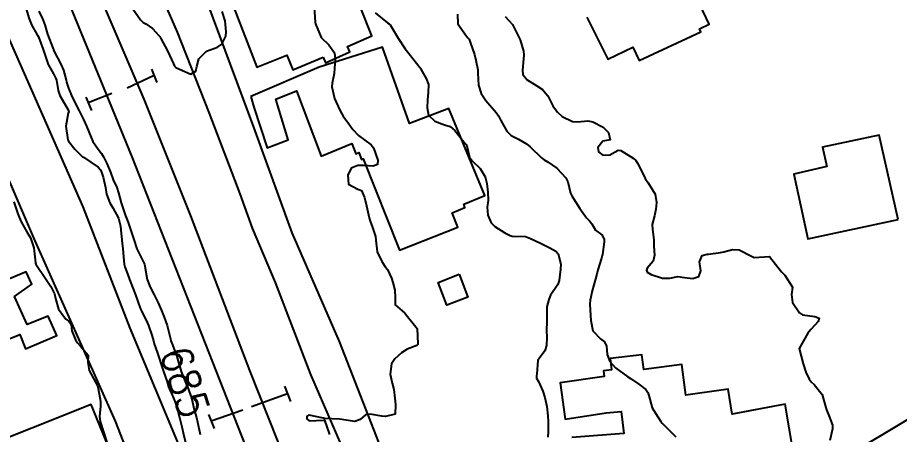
# Model space of a CAD drawing. Header units: metres. Extents: x 292545 to 299085, y 7450245 to 7463078.
# Drawn here: x 296906.6 to 297021.9, y 7453862.3 to 7453916.9 of the extents above; entities that cross this region are included whole.
import ezdxf
from ezdxf.enums import TextEntityAlignment as Align

# ---------------------------------------------------------------- set-up
doc = ezdxf.new("R2010")
doc.units = ezdxf.units.M
doc.linetypes.add('CONTINUO', pattern=[0])
for name, color, linetype in [('Cotas', 45, 'Continuous'), ('Curvas de Nivel 1m', 11, 'Continuous'), ('Curvas de Nivel 5m', 15, 'Continuous'), ('Edificações', 30, 'Continuous'), ('Linha Férrea', 20, 'Continuous'), ('Pórtico', 62, 'Continuous'), ('TEXTO', 45, 'Continuous'), ('Vias Primárias', 230, 'Continuous')]:
    doc.layers.add(name, color=color, linetype=linetype)
doc.styles.add('Style-STANDARD', font='STANDARD.shx')

msp = doc.modelspace()

# ---------------------------------------------------------------- linework, layer by layer
at = {"layer": 'Curvas de Nivel 1m', "flags": 128}
for points, elevation in [([(296907.5, 7453918.58), (296908.09, 7453916.71), (296908.45, 7453915.84), (296909.09, 7453914.7), (296909.18, 7453914.57), (296909.31, 7453914.32), (296909.93, 7453912.69), (296910.21, 7453911.76), (296910.56, 7453910.69), (296911.25, 7453909.5), (296911.55, 7453908.98), (296911.64, 7453908.67), (296911.86, 7453907.3), (296912.09, 7453906.67), (296913.19, 7453904.75), (296913.25, 7453904.65), (296913.27, 7453904.57), (296913.19, 7453904.32), (296912.88, 7453902.65), (296913.15, 7453900.86), (296913.23, 7453900.66), (296914.08, 7453899.6), (296915.07, 7453898.63), (296915.1, 7453898.61), (296915.12, 7453898.6), (296915.18, 7453898.58), (296917.11, 7453897.25), (296917.41, 7453896.91), (296917.55, 7453896.6), (296917.76, 7453895.93), (296918.07, 7453894.6), (296918.21, 7453893.74), (296918.64, 7453892.59), (296919.04, 7453891.95), (296919.76, 7453890.57), (296920.03, 7453889.55), (296920.11, 7453888.57), (296920.25, 7453887.31), (296920.35, 7453886.57), (296920.47, 7453885.05), (296920.5, 7453884.57), (296920.59, 7453884.2), (296920.94, 7453883.27), (296921.21, 7453882.56), (296921.69, 7453881.32), (296921.99, 7453880.55), (296922.63, 7453878.8), (296922.73, 7453878.54), (296922.88, 7453878.22), (296923.45, 7453877.11), (296923.69, 7453876.53), (296924.13, 7453875.24), (296924.35, 7453874.52), (296924.46, 7453874.14), (296924.82, 7453873.02), (296925, 7453872.51), (296925.46, 7453871.17), (296925.67, 7453870.51), (296926.15, 7453869.12), (296926.32, 7453868.5), (296926.43, 7453868.16), (296926.75, 7453867.52), (296927.19, 7453866.49), (296927.39, 7453865.82), (296927.77, 7453864.48), (296928.12, 7453863.05), (296928.23, 7453862.47), (296928.67, 7453860.66)], 686), ([(296921.36, 7453918.46), (296922.65, 7453916.54), (296923.01, 7453916.21), (296923.33, 7453916.03), (296924.23, 7453915.43), (296925.07, 7453914.51), (296925.17, 7453914.37), (296925.31, 7453914.13), (296926.19, 7453912.5), (296926.97, 7453910.79), (296927.11, 7453910.49), (296927.26, 7453910.3), (296928.55, 7453909.76), (296929.25, 7453909.45), (296929.88, 7453909.83), (296930.04, 7453910.45), (296930.27, 7453911.46), (296931.29, 7453912.44), (296932.73, 7453912.99), (296933.3, 7453913.37), (296933.81, 7453914.41), (296933.88, 7453914.98), (296933.73, 7453916.41), (296933.35, 7453917.67)], 684), ([(296945.36, 7453918.27), (296945.52, 7453916.27), (296945.55, 7453916.05), (296946.31, 7453914.26), (296947.3, 7453913.27), (296948.03, 7453912.24), (296948.11, 7453911.41), (296948.04, 7453910.24), (296947.98, 7453909.52), (296947.73, 7453908.25), (296947.7, 7453907.78), (296948.04, 7453906.24), (296948.72, 7453904.71), (296949, 7453904.23), (296949.19, 7453903.94), (296949.91, 7453902.95), (296950.44, 7453902.21), (296951.16, 7453901.4), (296952.85, 7453900.18), (296953.14, 7453899.81), (296953.72, 7453898.17), (296953.67, 7453897.62), (296953.11, 7453897.41), (296951.85, 7453897.46), (296951.11, 7453897.48), (296950.2, 7453897.12), (296949.78, 7453896.22), (296949.89, 7453895.03), (296951.07, 7453894.39), (296951.55, 7453894.2), (296951.95, 7453893.3), (296952.24, 7453892.19), (296952.58, 7453890.64), (296952.7, 7453890.18), (296953.01, 7453889.35), (296953.4, 7453888.18), (296953.45, 7453887.72), (296953.64, 7453886.17), (296954.24, 7453884.89), (296954.72, 7453884.16), (296954.95, 7453883.84), (296955.51, 7453882.72), (296955.67, 7453882.15), (296955.92, 7453881.15), (296955.97, 7453880.14), (296955.98, 7453879.23), (296956.89, 7453878.46), (296957.26, 7453878.13), (296958.86, 7453876.11), (296958.95, 7453874.11), (296958.93, 7453874.01), (296958.83, 7453873.9), (296957.53, 7453873.42), (296956.82, 7453872.96), (296955.92, 7453872.14), (296955.48, 7453871.48), (296955.33, 7453870.15), (296955.58, 7453868.96), (296955.78, 7453868.15), (296955.91, 7453866.99), (296956.02, 7453866.15), (296955.96, 7453864.91), (296954.72, 7453864.58), (296954.23, 7453864.66), (296952.72, 7453864.89), (296952.11, 7453864.8), (296951.4, 7453864.2), (296950.71, 7453863.96), (296948.71, 7453864.23), (296946.71, 7453864.35), (296946.59, 7453864.37), (296944.72, 7453864.76), (296944.4, 7453864.6), (296944.42, 7453864.28), (296944.71, 7453864.04), (296946.6, 7453864.14), (296946.71, 7453864.1), (296947.39, 7453862.24)], 684), ([(296953.35, 7453917.46), (296954.97, 7453916.16), (296955.21, 7453916.03), (296955.33, 7453915.91), (296956.37, 7453914.14), (296957.29, 7453912.76), (296957.79, 7453912.12), (296959.26, 7453910.26), (296959.32, 7453910.17), (296959.34, 7453910.11), (296960.01, 7453908.86), (296960.34, 7453908.09), (296960.29, 7453907.03), (296960.22, 7453906.09), (296960.16, 7453905.05), (296960.35, 7453904.09), (296961.18, 7453903.27), (296962.42, 7453902.82), (296963.17, 7453902.57), (296963.76, 7453902.05), (296965.15, 7453900.36), (296965.29, 7453900.19), (296965.37, 7453900.04), (296965.68, 7453898.58), (296966.1, 7453898.03), (296967.11, 7453897.08), (296967.73, 7453896), (296967.97, 7453895.11), (296968.1, 7453894), (296968.16, 7453892.9), (296968.03, 7453892), (296968.08, 7453890.96), (296968.54, 7453889.99), (296969.02, 7453889.51), (296970.34, 7453888.64), (296971.01, 7453888.29), (296971.28, 7453888.24), (296973.01, 7453888.16), (296973.68, 7453887.93), (296974.99, 7453887.3), (296976.2, 7453886.7), (296976.98, 7453886.24), (296977.32, 7453885.89), (296977.63, 7453884.56), (296977.61, 7453883.89), (296977.45, 7453882.4), (296977.28, 7453881.89), (296976.92, 7453881.35), (296976.32, 7453880.5), (296976.08, 7453879.91), (296975.84, 7453878.96), (296975.8, 7453877.91), (296975.8, 7453876.98), (296975.79, 7453875.91), (296975.82, 7453874.94), (296975.77, 7453873.91), (296975.56, 7453873.18), (296974.82, 7453872.19), (296974.68, 7453872.05), (296974.65, 7453871.92), (296974.5, 7453870.21), (296974.45, 7453869.92), (296974.46, 7453869.6), (296974.77, 7453869.08), (296975.31, 7453867.91), (296975.56, 7453867.11), (296975.8, 7453865.91), (296975.95, 7453864.68), (296976, 7453863.91), (296975.99, 7453862.62), (296975.96, 7453861.91)], 683), ([(296964.11, 7453917.29), (296964.19, 7453916.05), (296965.32, 7453914.42), (296965.5, 7453914.22), (296965.64, 7453914.04), (296965.82, 7453913.51), (296966.34, 7453912.02), (296966.54, 7453911.29), (296966.78, 7453910.02), (296966.8, 7453909.56), (296966.88, 7453908.02), (296967.23, 7453906.93), (296967.85, 7453906), (296969.2, 7453904.41), (296969.48, 7453903.99), (296969.78, 7453903.39), (296970.59, 7453901.98), (296971.16, 7453901.43), (296972.1, 7453900.91), (296973.15, 7453900.3), (296973.62, 7453899.94), (296975.13, 7453898.48), (296975.45, 7453898.24), (296976, 7453897.91), (296977.11, 7453897.12), (296978.3, 7453895.88), (296978.55, 7453895.35), (296978.91, 7453893.87), (296979.07, 7453893.51), (296980.15, 7453891.86), (296981.03, 7453890.62), (296981.4, 7453890.22), (296981.71, 7453889.84), (296982.19, 7453889.01), (296983.01, 7453888.38), (296983.32, 7453887.82), (296983.34, 7453887.48), (296983.11, 7453885.82), (296983.08, 7453885.71), (296982.97, 7453885.32), (296982.51, 7453883.83), (296982.35, 7453883.23), (296981.98, 7453881.84), (296981.73, 7453881.04), (296981.47, 7453879.84), (296981.44, 7453879.3), (296981.52, 7453877.84), (296981.56, 7453877.16), (296981.84, 7453875.84), (296982.84, 7453874.79), (296983.38, 7453874.36), (296983.61, 7453873.82), (296983.73, 7453872.73), (296984.08, 7453871.81), (296984.8, 7453870.96), (296986.43, 7453869.78), (296986.78, 7453869.56), (296987.85, 7453868.84), (296988.77, 7453868.14), (296989.03, 7453867.75), (296989.15, 7453867.36), (296989.61, 7453865.75), (296990.03, 7453865.04), (296990.72, 7453863.96), (296990.89, 7453863.73), (296992.7, 7453861.95)], 682), ([(296970.36, 7453916.99), (296971.33, 7453915.96), (296972.35, 7453913.95), (296972.77, 7453912.47), (296972.81, 7453911.95), (296972.78, 7453911.45), (296972.62, 7453909.95), (296972.69, 7453909.38), (296973.25, 7453908.7), (296974.53, 7453907.93), (296975.24, 7453907.45), (296975.94, 7453906.62), (296976.3, 7453905.9), (296976.6, 7453905.29), (296977.2, 7453904.46), (296977.83, 7453903.88), (296979.18, 7453903.23), (296979.84, 7453903.21), (296981.18, 7453903.32), (296981.84, 7453903.19), (296983.17, 7453902.52), (296983.89, 7453901.81), (296984.11, 7453900.86), (296983.15, 7453900.66), (296982.49, 7453899.83), (296982.56, 7453899.26), (296983.13, 7453898.83), (296984.06, 7453898.88), (296985.14, 7453899.5), (296985.49, 7453899.45), (296987.13, 7453898.43), (296987.48, 7453898.13), (296987.68, 7453897.77), (296988.33, 7453896.53), (296988.7, 7453895.76), (296988.84, 7453895.5), (296989.09, 7453895.22), (296989.99, 7453893.74), (296990.15, 7453892.64), (296990.08, 7453891.74), (296989.89, 7453890.89), (296989.61, 7453889.74), (296989.63, 7453889.13), (296989.81, 7453887.74), (296989.82, 7453886.92), (296989.89, 7453885.74), (296989.75, 7453884.96), (296988.96, 7453884.04), (296988.84, 7453883.75), (296988.95, 7453883.5), (296989.49, 7453883.2), (296990.94, 7453882.71), (296991.92, 7453882.74), (296992.94, 7453882.92), (296993.82, 7453882.82), (296994.94, 7453882.66), (296995.69, 7453882.93), (296995.96, 7453883.67), (296995.8, 7453884.84), (296996.14, 7453885.67), (296996.79, 7453885.85), (296996.98, 7453885.87), (296998.55, 7453886.07), (296998.98, 7453886.19), (297000.13, 7453886.48), (297000.99, 7453886.43), (297002.6, 7453885.59), (297002.97, 7453885.42), (297004.97, 7453885.56), (297006.53, 7453883.54), (297006.95, 7453883.1), (297007.97, 7453881.53), (297007.84, 7453880.6), (297007.96, 7453879.53), (297008.89, 7453878.16), (297009.29, 7453877.92), (297010.88, 7453877.69), (297011.45, 7453877.48), (297011.33, 7453877.03), (297010.87, 7453876.55), (297010.36, 7453876), (297009.95, 7453875.5), (297008.83, 7453873.52), (297009.36, 7453871.51), (297009.71, 7453870.42), (297010.14, 7453869.5), (297010.42, 7453869.14), (297010.78, 7453868.81), (297011.83, 7453867.48), (297012.3, 7453865.91), (297012.41, 7453865.47), (297012.73, 7453864.75), (297013.18, 7453863.47), (297013.18, 7453862.99), (297012.87, 7453861.47)], 681), ([(296906.08, 7453892.74), (296906.61, 7453891.16), (296906.76, 7453890.73), (296907.02, 7453890.1), (296907.83, 7453888.72), (296908.28, 7453888), (296908.71, 7453886.7), (296908.9, 7453884.75), (296908.91, 7453884.7), (296908.92, 7453884.67), (296908.95, 7453884.57), (296910.23, 7453882.69), (296910.92, 7453881.62), (296911.38, 7453880.68), (296911.51, 7453880.07), (296911.94, 7453878.67), (296912.87, 7453877.36), (296913.29, 7453877.07), (296913.6, 7453876.65), (296913.66, 7453875.84), (296914.13, 7453874.64), (296914.43, 7453874.24), (296914.82, 7453873.83), (296915.81, 7453872.62), (296915.75, 7453871.67), (296915.93, 7453870.62), (296916.77, 7453869.08), (296917.02, 7453868.61), (296917.12, 7453868.25), (296917.4, 7453866.6), (296917.4, 7453865.94), (296917.27, 7453864.6), (296917.37, 7453863.94), (296917.81, 7453862.6), (296918.32, 7453860.95)], 687)]:
    msp.add_lwpolyline(points, dxfattribs=dict(at, elevation=elevation))
at = {"layer": 'Curvas de Nivel 5m', "elevation": 685, "flags": 128}
msp.add_lwpolyline([(296909.35, 7453917.68), (296909.85, 7453916.69), (296910.12, 7453915.89), (296910.5, 7453914.69), (296911.23, 7453912.75), (296911.25, 7453912.68), (296911.29, 7453912.59), (296912.28, 7453910.66), (296912.58, 7453909.98), (296912.92, 7453908.65), (296912.98, 7453908.39), (296913.23, 7453907.6), (296913.62, 7453906.65), (296914.02, 7453905.83), (296914.64, 7453904.64), (296915.18, 7453903.5), (296915.59, 7453902.63), (296915.9, 7453901.89), (296916.43, 7453900.62), (296917.13, 7453899.62), (296917.56, 7453899.04), (296917.81, 7453898.6), (296918.26, 7453897.74), (296918.72, 7453896.59), (296919.09, 7453895.6), (296919.54, 7453894.58), (296919.76, 7453893.88), (296920.13, 7453892.57), (296920.7, 7453890.89), (296920.82, 7453890.56), (296921.02, 7453890.01), (296921.53, 7453888.55), (296921.77, 7453887.78), (296922.18, 7453886.55), (296922.96, 7453885), (296923.16, 7453884.54), (296923.44, 7453883.03), (296923.54, 7453882.53), (296923.92, 7453881.52), (296924.43, 7453880.52), (296924.9, 7453879.59), (296925.39, 7453878.5), (296925.74, 7453877.63), (296926.12, 7453876.5), (296926.57, 7453874.76), (296926.64, 7453874.49), (296926.83, 7453873.98), (296927.4, 7453872.48), (296927.63, 7453871.66), (296927.97, 7453870.48), (296928.76, 7453868.53), (296928.79, 7453868.47), (296929.33, 7453867.04), (296929.47, 7453866.46), (296929.69, 7453865.49), (296929.97, 7453864.45), (296930.12, 7453863.86), (296930.41, 7453862.44), (296930.48, 7453862.23)], dxfattribs=at)
at = {"layer": 'Edificações'}
for points in [[(296946.56, 7453911.69), (296946.87, 7453910.94), (296950.05, 7453912.36), (296949.75, 7453913.08), (296952.94, 7453914.45), (296948.34, 7453926.04), (296934.08, 7453920.25), (296937.89, 7453910.38), (296941.82, 7453911.92), (296942.57, 7453910.02), (296946.56, 7453911.69)], [(296937.1, 7453906.52), (296937.49, 7453905.11), (296939.22, 7453899.81), (296941.96, 7453900.83), (296940.37, 7453906.19), (296943.07, 7453907.25), (296946.28, 7453898.7), (296950.31, 7453900.34), (296950.84, 7453899.02), (296951.23, 7453899.17), (296951.59, 7453898.26), (296951.77, 7453898.35), (296956.55, 7453886.37), (296964.16, 7453889.38), (296963.44, 7453891.28), (296965.11, 7453891.98), (296964.95, 7453892.41), (296967.71, 7453893.53), (296963, 7453904.94), (296957.85, 7453903), (296954.31, 7453912.99), (296946.04, 7453910.36)], [(296964.37, 7453883.23), (296965.48, 7453880.21), (296962.72, 7453879.18), (296961.62, 7453882.16)]]:
    msp.add_lwpolyline(points, close=True, dxfattribs=at)
for points in [[(296981.06, 7453916.93), (296983.79, 7453911.42), (296987.06, 7453912.97), (296987.89, 7453911.24), (296995.98, 7453914.98), (296995.78, 7453915.38), (296997.04, 7453915.99), (296995.83, 7453918.58)], [(297021.79, 7453890.42), (297019.31, 7453901.44), (297011.91, 7453899.9), (297012.45, 7453897.35), (297008.14, 7453896.34), (297009.98, 7453887.86), (297021.79, 7453890.42)], [(296899.7, 7453872.46), (296906.87, 7453875.36), (296907.61, 7453873.46), (296911.7, 7453875.19), (296910.58, 7453877.76), (296907.81, 7453876.64), (296906.16, 7453880.32), (296908.42, 7453881.94), (296907.69, 7453883.57), (296904.69, 7453882.29)], [(297008.62, 7453856.66), (297007.02, 7453866.2), (297000.07, 7453864.89), (296999.56, 7453868.18), (296993.99, 7453867.4), (296993.49, 7453871.41), (296988.53, 7453870.74), (296988.26, 7453872.67), (296984.11, 7453872.18), (296984.29, 7453870.73), (296983.25, 7453870.6), (296983.34, 7453869.82), (296977.57, 7453869), (296978.2, 7453864.27), (296983.6, 7453865.07), (296985.55, 7453865.26), (296985.9, 7453862.37), (296979.09, 7453861.85)], [(296901.4, 7453823.3), (296907.42, 7453824.68), (296908.35, 7453820.52), (296923.81, 7453824.05), (296923.31, 7453827.3), (296922.3, 7453828.75), (296920.33, 7453838.21), (296920.94, 7453838.32), (296920.33, 7453840.99), (296921.98, 7453841.37), (296920.43, 7453848.71), (296920.97, 7453848.89), (296920.38, 7453852.98), (296915.6, 7453851.9), (296914.17, 7453855.98), (296919.55, 7453857.97), (296916.21, 7453866.16), (296900.62, 7453859.98)]]:
    msp.add_lwpolyline(points, dxfattribs=at)
at = {"layer": 'Linha Férrea', "linetype": 'Continuous'}
for points in [[(296911.12, 7453924.01), (296921.51, 7453898.63), (296932.54, 7453870.51), (296944.96, 7453838.91), (296953.28, 7453816.5), (296954.89, 7453811.55), (296964.93, 7453784.98), (296978.15, 7453749.95), (296981.43, 7453740.97), (296988.35, 7453722.57), (296995.04, 7453704.24), (297000.67, 7453688.6), (297008.01, 7453669.07), (297017.24, 7453644.34), (297029.73, 7453610.49), (297037.29, 7453587.92), (297046.41, 7453558.8), (297052.97, 7453532.52), (297057.38, 7453509.42)], [(297060.21, 7453518.4), (297056.15, 7453538.66), (297051.17, 7453557.16), (297046, 7453575.71), (297039.17, 7453595.92), (297033.22, 7453613.81), (297026.58, 7453632.5), (297017.91, 7453654.6), (297011.96, 7453670.53), (297005.64, 7453687.69), (296999, 7453705.31), (296992.17, 7453723.63), (296985.84, 7453741.02), (296982.48, 7453749.77), (296979.78, 7453756.91), (296972.46, 7453776.38), (296965.57, 7453794.65), (296959.22, 7453812.36), (296952.83, 7453830.73), (296944.3, 7453852.16), (296936.97, 7453870.64), (296929.26, 7453890.89), (296923.15, 7453906.18), (296916.83, 7453920.88)]]:
    msp.add_lwpolyline(points, dxfattribs=at)
at = {"layer": 'Pórtico'}
for points in [[(296924.11, 7453910.1), (296924.81, 7453908.36)], [(296924.44, 7453909.27), (296920.9, 7453907.6)], [(296915.49, 7453906.44), (296916.22, 7453904.7)], [(296915.79, 7453905.73), (296918.9, 7453906.95)], [(296941.51, 7453868.57), (296942.29, 7453866.56)], [(296941.9, 7453867.57), (296937.16, 7453865.87)], [(296931.53, 7453864.86), (296932.3, 7453863.01)], [(296931.88, 7453864.02), (296936.03, 7453865.48)]]:
    msp.add_lwpolyline(points, dxfattribs=at)
at = {"layer": 'TEXTO', "linetype": 'CONTINUO'}
msp.add_polyline3d([(296958.06, 7453825.31, 0), (297143.46, 7453936.37, 0)], dxfattribs=at)
at = {"layer": 'Vias Primárias'}
for points in [[(296987.2, 7453841.7), (296976.75, 7453839.29, -0.296418), (296963.37, 7453844.17), (296961.33, 7453846.77), (296955.58, 7453856.74), (296948.69, 7453874.44), (296942.5, 7453888.64), (296937.5, 7453902.5), (296931.5, 7453918.58), (296929.12, 7453925.22), (296922.42, 7453942.15), (296905.71, 7453975.39), (296895.19, 7453994.3), (296891.48, 7454003.82), (296884.75, 7454019.59), (296877.12, 7454035.55), (296870.93, 7454048.43), (296860.76, 7454068.05, -0.29018), (296863.89, 7454075.25, -2.596388)], [(296860.65, 7453808.24), (296923.46, 7453821.34), (296930.95, 7453823.22, 0.573751), (296932.78, 7453829.54), (296919.36, 7453864.01), (296908.68, 7453888), (296898.97, 7453910.62), (296886.65, 7453938.71)], [(296922.72, 7453925.77), (296927.46, 7453914.93), (296931.58, 7453904.41), (296935.67, 7453893.78), (296937.27, 7453889.25), (296940.28, 7453882.15), (296944.9, 7453870.12), (296948.85, 7453860.95), (296950.79, 7453854.59), (296953.91, 7453846.9), (296956.4, 7453841.94, -0.354243), (296954.78, 7453833.34), (296944.31, 7453829.63, -0.318066), (296940.18, 7453830.79), (296939.55, 7453831.47), (296936.39, 7453839.34), (296931.01, 7453852.86), (296921.29, 7453876.17), (296915.13, 7453892.06), (296906.99, 7453910.64), (296897.27, 7453932.63)]]:
    msp.add_lwpolyline(points, format="xyb", dxfattribs=at)

# ---------------------------------------------------------------- texts
at = {"layer": 'Cotas', "style": 'Style-STANDARD'}
msp.add_text('685', height=4, rotation=287.7294, dxfattribs=at).set_placement((296928.47, 7453869.14, 685), align=Align.MIDDLE_CENTER)

doc.saveas('drawing.dxf')
